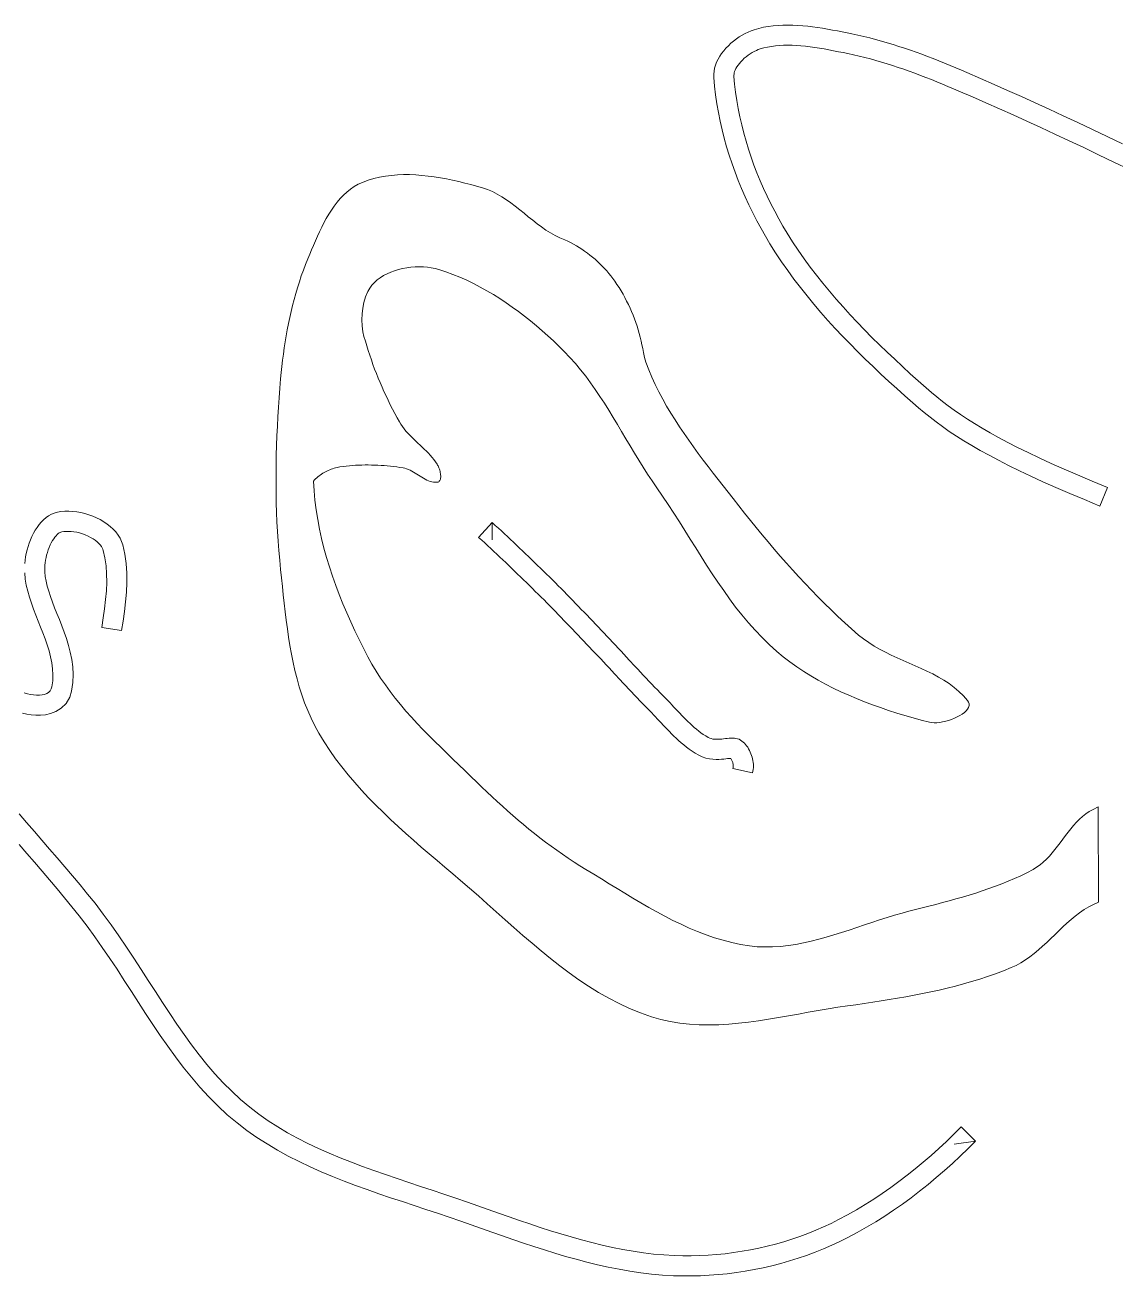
# Model space of a CAD drawing. Header units: inches. Extents: x -12 to 23, y -13.2 to 21.7.
# Drawn here: x 2.06 to 3.752, y 1.764 to 3.704 of the extents above; entities that cross this region are included whole.
import ezdxf

# ---------------------------------------------------------------- set-up
doc = ezdxf.new("R2010")
doc.units = ezdxf.units.IN
doc.header["$MEASUREMENT"] = 0
doc.layers.get('0').update_dxf_attribs({"lineweight": 0})

msp = doc.modelspace()

# ---------------------------------------------------------------- linework, layer by layer
at = {"color": 7, "linetype": 'Continuous', "lineweight": 0}
for p, q in [((2.6376, 3.4713), (2.6283, 3.4705)), ((2.647, 3.4717), (2.6376, 3.4713)), ((2.6565, 3.4716), (2.647, 3.4717)), ((2.666, 3.4712), (2.6565, 3.4716)), ((2.6755, 3.4705), (2.666, 3.4712)), ((2.5706, 3.4531), (2.5647, 3.4491)), ((2.5768, 3.4566), (2.5706, 3.4531)), ((2.5834, 3.4596), (2.5768, 3.4566)), ((2.5921, 3.4629), (2.5834, 3.4596)), ((2.6009, 3.4655), (2.5921, 3.4629)), ((2.6099, 3.4677), (2.6009, 3.4655)), ((2.6191, 3.4694), (2.6099, 3.4677)), ((2.6283, 3.4705), (2.6191, 3.4694)), ((2.6851, 3.4695), (2.6755, 3.4705)), ((2.6946, 3.4682), (2.6851, 3.4695)), ((2.7042, 3.4666), (2.6946, 3.4682)), ((2.7137, 3.4649), (2.7042, 3.4666)), ((2.7232, 3.4629), (2.7137, 3.4649)), ((2.7326, 3.4608), (2.7232, 3.4629)), ((2.7419, 3.4585), (2.7326, 3.4608)), ((2.7512, 3.4562), (2.7419, 3.4585)), ((2.7603, 3.4537), (2.7512, 3.4562)), ((2.7693, 3.4512), (2.7603, 3.4537)), ((2.5488, 3.4345), (2.5441, 3.4289)), ((2.5538, 3.4398), (2.5488, 3.4345)), ((2.5591, 3.4446), (2.5538, 3.4398)), ((2.5647, 3.4491), (2.5591, 3.4446)), ((2.7772, 3.4486), (2.7693, 3.4512)), ((2.7849, 3.4454), (2.7772, 3.4486)), ((2.7923, 3.4416), (2.7849, 3.4454)), ((2.7995, 3.4374), (2.7923, 3.4416)), ((2.8066, 3.4328), (2.7995, 3.4374)), ((2.8136, 3.4278), (2.8066, 3.4328)), ((2.5353, 3.4168), (2.5313, 3.4104)), ((2.5396, 3.423), (2.5353, 3.4168)), ((2.5441, 3.4289), (2.5396, 3.423)), ((2.8204, 3.4227), (2.8136, 3.4278)), ((2.8272, 3.4173), (2.8204, 3.4227)), ((2.8339, 3.4118), (2.8272, 3.4173)), ((2.5237, 3.397), (2.5202, 3.3901)), ((2.5274, 3.4038), (2.5237, 3.397)), ((2.5313, 3.4104), (2.5274, 3.4038)), ((2.8406, 3.4064), (2.8339, 3.4118)), ((2.8474, 3.4009), (2.8406, 3.4064)), ((2.8541, 3.3956), (2.8474, 3.4009)), ((2.8609, 3.3905), (2.8541, 3.3956)), ((2.5136, 3.3761), (2.5105, 3.369)), ((2.5168, 3.3832), (2.5136, 3.3761)), ((2.5202, 3.3901), (2.5168, 3.3832)), ((2.8679, 3.3857), (2.8609, 3.3905)), ((2.8749, 3.3812), (2.8679, 3.3857)), ((2.8821, 3.3772), (2.8749, 3.3812)), ((2.8895, 3.3736), (2.8821, 3.3772)), ((2.5045, 3.355), (2.5017, 3.3481)), ((2.5075, 3.362), (2.5045, 3.355)), ((2.5105, 3.369), (2.5075, 3.362)), ((2.8971, 3.3706), (2.8895, 3.3736)), ((2.8971, 3.3706), (2.9017, 3.3685)), ((2.9017, 3.3685), (2.9062, 3.3662)), ((2.9062, 3.3662), (2.9107, 3.3638)), ((2.9107, 3.3638), (2.9151, 3.3613)), ((2.9151, 3.3613), (2.9194, 3.3587)), ((2.9194, 3.3587), (2.9237, 3.3559)), ((2.9237, 3.3559), (2.9279, 3.353)), ((2.4988, 3.3413), (2.4953, 3.3325)), ((2.5017, 3.3481), (2.4988, 3.3413)), ((2.9279, 3.353), (2.9321, 3.35)), ((2.9321, 3.35), (2.9362, 3.3469)), ((2.9362, 3.3469), (2.9401, 3.3437)), ((2.9401, 3.3437), (2.944, 3.3404)), ((2.944, 3.3404), (2.9479, 3.3369)), ((2.9479, 3.3369), (2.9516, 3.3334)), ((2.4919, 3.3235), (2.4886, 3.3146)), ((2.4953, 3.3325), (2.4919, 3.3235)), ((2.6162, 3.3151), (2.6216, 3.318)), ((2.6216, 3.318), (2.6274, 3.3205)), ((2.6274, 3.3205), (2.6333, 3.3227)), ((2.6333, 3.3227), (2.6395, 3.3245)), ((2.6395, 3.3245), (2.6457, 3.326)), ((2.6457, 3.326), (2.6521, 3.3272)), ((2.6521, 3.3272), (2.6586, 3.328)), ((2.6586, 3.328), (2.6651, 3.3285)), ((2.6651, 3.3285), (2.6715, 3.3287)), ((2.6715, 3.3287), (2.6779, 3.3285)), ((2.6779, 3.3285), (2.6841, 3.328)), ((2.6841, 3.328), (2.6902, 3.3271)), ((2.6902, 3.3271), (2.6961, 3.3259)), ((2.6961, 3.3259), (2.7017, 3.3244)), ((2.7017, 3.3244), (2.7128, 3.3208)), ((2.7128, 3.3208), (2.7237, 3.3168)), ((2.7237, 3.3168), (2.7344, 3.3125)), ((2.9516, 3.3334), (2.9552, 3.3298)), ((2.9552, 3.3298), (2.9587, 3.3261)), ((2.9587, 3.3261), (2.9621, 3.3223)), ((2.9621, 3.3223), (2.9654, 3.3185)), ((2.9654, 3.3185), (2.9686, 3.3145)), ((2.4856, 3.3055), (2.4827, 3.2964)), ((2.4886, 3.3146), (2.4856, 3.3055)), ((2.5947, 3.2956), (2.5981, 3.3002)), ((2.5981, 3.3002), (2.602, 3.3044)), ((2.602, 3.3044), (2.6063, 3.3083)), ((2.6063, 3.3083), (2.6111, 3.3119)), ((2.6111, 3.3119), (2.6162, 3.3151)), ((2.7344, 3.3125), (2.7451, 3.3078)), ((2.7451, 3.3078), (2.7556, 3.3027)), ((2.7556, 3.3027), (2.766, 3.2974)), ((2.766, 3.2974), (2.7762, 3.2917)), ((2.9686, 3.3145), (2.9717, 3.3105)), ((2.9717, 3.3105), (2.9746, 3.3064)), ((2.9746, 3.3064), (2.978, 3.3015)), ((2.978, 3.3015), (2.9812, 3.2965)), ((2.9812, 3.2965), (2.9843, 3.2914)), ((2.4774, 3.278), (2.475, 3.2687)), ((2.48, 3.2872), (2.4774, 3.278)), ((2.4827, 3.2964), (2.48, 3.2872)), ((2.5856, 3.2735), (2.5882, 3.2822)), ((2.5882, 3.2822), (2.5918, 3.2906)), ((2.5918, 3.2906), (2.5947, 3.2956)), ((2.7762, 3.2917), (2.7864, 3.2858)), ((2.7864, 3.2858), (2.7963, 3.2795)), ((2.7963, 3.2795), (2.8062, 3.273)), ((2.9843, 3.2914), (2.9874, 3.2862)), ((2.9874, 3.2862), (2.9903, 3.281)), ((2.9903, 3.281), (2.993, 3.2757)), ((2.4727, 3.2594), (2.4706, 3.2501)), ((2.475, 3.2687), (2.4727, 3.2594)), ((2.5829, 3.2557), (2.5838, 3.2647)), ((2.5838, 3.2647), (2.5856, 3.2735)), ((2.8062, 3.273), (2.8158, 3.2663)), ((2.8158, 3.2663), (2.8254, 3.2594)), ((2.8254, 3.2594), (2.8348, 3.2522)), ((2.993, 3.2757), (2.9957, 3.2703)), ((2.9957, 3.2703), (2.9983, 3.2648)), ((2.9983, 3.2648), (3.0007, 3.2593)), ((3.0007, 3.2593), (3.003, 3.2537)), ((2.4686, 3.2407), (2.4668, 3.2313)), ((2.4706, 3.2501), (2.4686, 3.2407)), ((2.5827, 3.2465), (2.5829, 3.2557)), ((2.583, 3.2372), (2.5827, 3.2465)), ((2.8348, 3.2522), (2.844, 3.2448)), ((2.844, 3.2448), (2.8531, 3.2373)), ((3.003, 3.2537), (3.0052, 3.2481)), ((3.0052, 3.2481), (3.0072, 3.2425)), ((3.0072, 3.2425), (3.0092, 3.2368)), ((2.4651, 3.2218), (2.4635, 3.2123)), ((2.4668, 3.2313), (2.4651, 3.2218)), ((2.5838, 3.2278), (2.583, 3.2372)), ((2.5858, 3.2205), (2.5838, 3.2278)), ((2.5879, 3.2133), (2.5858, 3.2205)), ((2.8531, 3.2373), (2.862, 3.2296)), ((2.862, 3.2296), (2.8708, 3.2218)), ((2.8708, 3.2218), (2.8794, 3.2138)), ((3.0092, 3.2368), (3.011, 3.231)), ((3.011, 3.231), (3.0126, 3.2253)), ((3.0126, 3.2253), (3.0142, 3.2195)), ((3.0142, 3.2195), (3.0156, 3.2136)), ((2.4621, 3.2029), (2.4608, 3.1934)), ((2.4635, 3.2123), (2.4621, 3.2029)), ((2.5901, 3.206), (2.5879, 3.2133)), ((2.5924, 3.1988), (2.5901, 3.206)), ((2.8794, 3.2138), (2.8878, 3.2058)), ((2.8878, 3.2058), (2.8961, 3.1976)), ((3.0156, 3.2136), (3.0168, 3.2078)), ((3.0168, 3.2078), (3.018, 3.2019)), ((3.018, 3.2019), (3.019, 3.1961)), ((2.4595, 3.1839), (2.4584, 3.1743)), ((2.4608, 3.1934), (2.4595, 3.1839)), ((2.5947, 3.1917), (2.5924, 3.1988)), ((2.5972, 3.1845), (2.5947, 3.1917)), ((2.5997, 3.1774), (2.5972, 3.1845)), ((2.8961, 3.1976), (2.905, 3.1884)), ((2.905, 3.1884), (2.9135, 3.1789)), ((3.0206, 3.1883), (3.019, 3.1961)), ((3.0229, 3.1807), (3.0206, 3.1883)), ((3.0274, 3.169), (3.0229, 3.1807)), ((2.4575, 3.1648), (2.4566, 3.1553)), ((2.4584, 3.1743), (2.4575, 3.1648)), ((2.6023, 3.1703), (2.5997, 3.1774)), ((2.6051, 3.1633), (2.6023, 3.1703)), ((2.6079, 3.1563), (2.6051, 3.1633)), ((2.9135, 3.1789), (2.9216, 3.1692)), ((2.9216, 3.1692), (2.9295, 3.1592)), ((3.0323, 3.1575), (3.0274, 3.169)), ((2.4566, 3.1553), (2.4553, 3.1406)), ((2.6108, 3.1493), (2.6079, 3.1563)), ((2.6138, 3.1424), (2.6108, 3.1493)), ((2.6168, 3.1354), (2.6138, 3.1424)), ((2.9295, 3.1592), (2.9371, 3.1489)), ((2.9371, 3.1489), (2.9444, 3.1385)), ((3.0375, 3.1461), (3.0323, 3.1575)), ((3.043, 3.1349), (3.0375, 3.1461)), ((2.4542, 3.1258), (2.4532, 3.1111)), ((2.4553, 3.1406), (2.4542, 3.1258)), ((2.62, 3.1286), (2.6168, 3.1354)), ((2.6232, 3.1218), (2.62, 3.1286)), ((2.9444, 3.1385), (2.9516, 3.1279)), ((2.9516, 3.1279), (2.9585, 3.1172)), ((3.0489, 3.1238), (3.043, 3.1349)), ((3.055, 3.1129), (3.0489, 3.1238)), ((2.4532, 3.1111), (2.4523, 3.0963)), ((2.6266, 3.115), (2.6232, 3.1218)), ((2.63, 3.1083), (2.6266, 3.115)), ((2.6335, 3.1016), (2.63, 3.1083)), ((2.9585, 3.1172), (2.9654, 3.1064)), ((2.9654, 3.1064), (2.9721, 3.0954)), ((3.0614, 3.102), (3.055, 3.1129)), ((2.4523, 3.0963), (2.4515, 3.0815)), ((2.637, 3.0949), (2.6335, 3.1016)), ((2.6407, 3.0883), (2.637, 3.0949)), ((2.6429, 3.0846), (2.6407, 3.0883)), ((2.6454, 3.081), (2.6429, 3.0846)), ((2.9721, 3.0954), (2.9787, 3.0844)), ((2.9787, 3.0844), (2.9853, 3.0733)), ((3.0681, 3.0913), (3.0614, 3.102)), ((3.0749, 3.0808), (3.0681, 3.0913)), ((2.4508, 3.0666), (2.4502, 3.0518)), ((2.4515, 3.0815), (2.4508, 3.0666)), ((2.648, 3.0775), (2.6454, 3.081)), ((2.6508, 3.0741), (2.648, 3.0775)), ((2.6537, 3.0708), (2.6508, 3.0741)), ((2.6567, 3.0676), (2.6537, 3.0708)), ((2.6599, 3.0645), (2.6567, 3.0676)), ((2.663, 3.0614), (2.6599, 3.0645)), ((2.9853, 3.0733), (2.9919, 3.0623)), ((3.082, 3.0703), (3.0749, 3.0808)), ((3.0892, 3.0599), (3.082, 3.0703)), ((2.4502, 3.0518), (2.4498, 3.037)), ((2.6663, 3.0583), (2.663, 3.0614)), ((2.6695, 3.0553), (2.6663, 3.0583)), ((2.6728, 3.0522), (2.6695, 3.0553)), ((2.6761, 3.0492), (2.6728, 3.0522)), ((2.6793, 3.0461), (2.6761, 3.0492)), ((2.6825, 3.043), (2.6793, 3.0461)), ((2.9919, 3.0623), (2.9985, 3.0512)), ((2.9985, 3.0512), (3.0051, 3.0401)), ((3.0966, 3.0496), (3.0892, 3.0599)), ((3.1041, 3.0394), (3.0966, 3.0496)), ((2.4498, 3.037), (2.4495, 3.0222)), ((2.6856, 3.0399), (2.6825, 3.043)), ((2.6886, 3.0367), (2.6856, 3.0399)), ((2.6915, 3.0333), (2.6886, 3.0367)), ((2.6943, 3.0299), (2.6915, 3.0333)), ((2.6969, 3.0264), (2.6943, 3.0299)), ((2.6993, 3.0227), (2.6969, 3.0264)), ((3.0051, 3.0401), (3.0118, 3.0292)), ((3.0118, 3.0292), (3.0185, 3.0183)), ((3.1117, 3.0292), (3.1041, 3.0394)), ((3.1194, 3.0192), (3.1117, 3.0292)), ((2.4495, 3.0222), (2.4494, 3.0073)), ((2.4494, 3.0073), (2.4494, 2.9925)), ((2.5162, 3.0046), (2.5181, 3.006)), ((2.5181, 3.006), (2.5201, 3.0074)), ((2.5201, 3.0074), (2.5221, 3.0087)), ((2.5221, 3.0087), (2.5241, 3.0099)), ((2.5241, 3.0099), (2.5262, 3.0111)), ((2.5262, 3.0111), (2.5283, 3.0122)), ((2.5283, 3.0122), (2.5305, 3.0132)), ((2.5305, 3.0132), (2.5327, 3.0141)), ((2.5327, 3.0141), (2.5349, 3.015)), ((2.5349, 3.015), (2.5371, 3.0158)), ((2.5371, 3.0158), (2.5394, 3.0165)), ((2.5394, 3.0165), (2.5417, 3.0171)), ((2.5417, 3.0171), (2.544, 3.0177)), ((2.544, 3.0177), (2.5462, 3.0182)), ((2.5462, 3.0182), (2.5485, 3.0186)), ((2.5485, 3.0186), (2.5534, 3.0192)), ((2.5534, 3.0192), (2.5582, 3.0198)), ((2.5582, 3.0198), (2.5631, 3.0203)), ((2.5631, 3.0203), (2.568, 3.0207)), ((2.568, 3.0207), (2.5729, 3.0211)), ((2.5729, 3.0211), (2.5778, 3.0213)), ((2.5778, 3.0213), (2.5827, 3.0215)), ((2.5827, 3.0215), (2.5876, 3.0216)), ((2.5876, 3.0216), (2.5925, 3.0216)), ((2.5925, 3.0216), (2.5974, 3.0215)), ((2.5974, 3.0215), (2.6023, 3.0214)), ((2.6023, 3.0214), (2.6072, 3.0212)), ((2.6072, 3.0212), (2.6122, 3.0209)), ((2.6122, 3.0209), (2.6171, 3.0206)), ((2.6171, 3.0206), (2.6219, 3.0202)), ((2.6219, 3.0202), (2.6268, 3.0197)), ((2.6268, 3.0197), (2.6317, 3.0192)), ((2.6317, 3.0192), (2.6366, 3.0186)), ((2.6366, 3.0186), (2.6414, 3.0179)), ((2.6414, 3.0179), (2.6463, 3.0172)), ((2.6463, 3.0172), (2.6491, 3.0166)), ((2.6491, 3.0166), (2.6518, 3.0158)), ((2.6518, 3.0158), (2.6546, 3.0147)), ((2.6546, 3.0147), (2.6572, 3.0135)), ((2.6572, 3.0135), (2.6599, 3.0121)), ((2.6599, 3.0121), (2.6625, 3.0106)), ((2.6625, 3.0106), (2.6651, 3.0091)), ((2.6651, 3.0091), (2.6676, 3.0074)), ((2.6676, 3.0074), (2.6702, 3.0058)), ((2.6702, 3.0058), (2.6727, 3.0041)), ((2.7, 3.0215), (2.6993, 3.0227)), ((2.7008, 3.0201), (2.7, 3.0215)), ((2.7014, 3.0185), (2.7008, 3.0201)), ((2.7021, 3.0169), (2.7014, 3.0185)), ((2.7027, 3.0152), (2.7021, 3.0169)), ((2.7032, 3.0134), (2.7027, 3.0152)), ((2.7037, 3.0116), (2.7032, 3.0134)), ((2.7041, 3.0098), (2.7037, 3.0116)), ((2.7044, 3.008), (2.7041, 3.0098)), ((2.7046, 3.0062), (2.7044, 3.008)), ((2.7047, 3.0045), (2.7046, 3.0062)), ((3.0185, 3.0183), (3.0255, 3.0075)), ((3.0255, 3.0075), (3.0326, 2.9968)), ((3.1271, 3.0091), (3.1194, 3.0192)), ((3.1349, 2.9991), (3.1271, 3.0091)), ((2.4494, 2.9925), (2.4495, 2.9777)), ((2.5076, 2.9967), (2.5092, 2.9984)), ((2.5084, 2.9817), (2.5076, 2.9967)), ((2.5092, 2.9984), (2.5108, 3)), ((2.5108, 3), (2.5126, 3.0016)), ((2.5126, 3.0016), (2.5144, 3.0031)), ((2.5144, 3.0031), (2.5162, 3.0046)), ((2.6727, 3.0041), (2.6753, 3.0025)), ((2.6753, 3.0025), (2.6779, 3.001)), ((2.6779, 3.001), (2.6804, 2.9995)), ((2.6804, 2.9995), (2.683, 2.9982)), ((2.683, 2.9982), (2.6856, 2.997)), ((2.6856, 2.997), (2.6883, 2.9961)), ((2.6883, 2.9961), (2.691, 2.9954)), ((2.691, 2.9954), (2.6937, 2.9949)), ((2.6937, 2.9949), (2.6965, 2.9947)), ((2.6965, 2.9947), (2.6993, 2.9948)), ((2.6993, 2.9948), (2.7006, 2.9951)), ((2.7006, 2.9951), (2.7017, 2.9956)), ((2.7017, 2.9956), (2.7026, 2.9964)), ((2.7026, 2.9964), (2.7033, 2.9973)), ((2.7033, 2.9973), (2.7039, 2.9985)), ((2.7039, 2.9985), (2.7043, 2.9998)), ((2.7043, 2.9998), (2.7046, 3.0012)), ((2.7046, 3.0012), (2.7047, 3.0028)), ((2.7047, 3.0028), (2.7047, 3.0045)), ((3.0326, 2.9968), (3.0398, 2.9863)), ((3.0398, 2.9863), (3.0488, 2.9734)), ((3.1427, 2.9892), (3.1349, 2.9991)), ((3.1504, 2.9793), (3.1427, 2.9892)), ((2.4495, 2.9777), (2.4498, 2.9629)), ((2.5098, 2.9668), (2.5084, 2.9817)), ((3.0488, 2.9734), (3.0576, 2.9602)), ((3.1582, 2.9694), (3.1504, 2.9793)), ((3.167, 2.9581), (3.1582, 2.9694)), ((2.4498, 2.9629), (2.4503, 2.9481)), ((2.4503, 2.9481), (2.4509, 2.9333)), ((2.5116, 2.9519), (2.5098, 2.9668)), ((2.514, 2.937), (2.5116, 2.9519)), ((3.0576, 2.9602), (3.0663, 2.947)), ((3.176, 2.9468), (3.167, 2.9581)), ((2.4509, 2.9333), (2.4517, 2.9185)), ((2.5168, 2.9222), (2.514, 2.937)), ((3.0663, 2.947), (3.0748, 2.9336)), ((3.0748, 2.9336), (3.0833, 2.9202)), ((3.185, 2.9356), (3.176, 2.9468)), ((3.194, 2.9244), (3.185, 2.9356)), ((2.4517, 2.9185), (2.4526, 2.9037)), ((2.52, 2.9075), (2.5168, 2.9222)), ((3.0833, 2.9202), (3.0917, 2.9067)), ((3.2032, 2.9133), (3.194, 2.9244)), ((3.2124, 2.9022), (3.2032, 2.9133)), ((2.4526, 2.9037), (2.4538, 2.8889)), ((2.5237, 2.8928), (2.52, 2.9075)), ((2.5277, 2.8782), (2.5237, 2.8928)), ((3.0917, 2.9067), (3.1001, 2.8932)), ((3.1001, 2.8932), (3.1086, 2.8798)), ((3.2217, 2.8913), (3.2124, 2.9022)), ((3.2312, 2.8804), (3.2217, 2.8913)), ((2.4538, 2.8889), (2.4551, 2.8742)), ((2.4551, 2.8742), (2.4566, 2.8595)), ((2.5321, 2.8636), (2.5277, 2.8782)), ((3.1086, 2.8798), (3.1171, 2.8664)), ((3.2407, 2.8695), (3.2312, 2.8804)), ((2.4566, 2.8595), (2.458, 2.8465)), ((2.5369, 2.8492), (2.5321, 2.8636)), ((3.1171, 2.8664), (3.1258, 2.853)), ((3.1258, 2.853), (3.1345, 2.8399)), ((3.2503, 2.8588), (3.2407, 2.8695)), ((3.26, 2.8482), (3.2503, 2.8588)), ((2.458, 2.8465), (2.4593, 2.8334)), ((2.4593, 2.8334), (2.4607, 2.8203)), ((2.542, 2.8348), (2.5369, 2.8492)), ((2.5474, 2.8206), (2.542, 2.8348)), ((3.1345, 2.8399), (3.1435, 2.8269)), ((3.2698, 2.8377), (3.26, 2.8482)), ((3.2797, 2.8273), (3.2698, 2.8377)), ((2.4607, 2.8203), (2.4621, 2.8072)), ((2.5531, 2.8064), (2.5474, 2.8206)), ((3.1435, 2.8269), (3.1526, 2.814)), ((3.1526, 2.814), (3.162, 2.8014)), ((3.2897, 2.817), (3.2797, 2.8273)), ((3.2999, 2.8068), (3.2897, 2.817)), ((2.4621, 2.8072), (2.4636, 2.794)), ((2.4636, 2.794), (2.4652, 2.7808)), ((2.559, 2.7924), (2.5531, 2.8064)), ((2.5652, 2.7785), (2.559, 2.7924)), ((3.162, 2.8014), (3.1717, 2.7891)), ((3.3102, 2.7968), (3.2999, 2.8068)), ((3.3206, 2.7869), (3.3102, 2.7968)), ((2.4652, 2.7808), (2.467, 2.7677)), ((2.5716, 2.7647), (2.5652, 2.7785)), ((3.1717, 2.7891), (3.1818, 2.7771)), ((3.1818, 2.7771), (3.1921, 2.7654)), ((3.3311, 2.7771), (3.3206, 2.7869)), ((3.3418, 2.7675), (3.3311, 2.7771)), ((2.467, 2.7677), (2.4689, 2.7546)), ((2.4689, 2.7546), (2.471, 2.7415)), ((2.5782, 2.7511), (2.5716, 2.7647)), ((3.1921, 2.7654), (3.2029, 2.7541)), ((3.2029, 2.7541), (3.2141, 2.7432)), ((3.3526, 2.758), (3.3418, 2.7675)), ((3.3603, 2.7519), (3.3526, 2.758)), ((2.471, 2.7415), (2.4733, 2.7285)), ((2.5849, 2.7376), (2.5782, 2.7511)), ((2.5918, 2.7242), (2.5849, 2.7376)), ((3.2141, 2.7432), (3.2258, 2.7327)), ((3.3683, 2.7462), (3.3603, 2.7519)), ((3.3767, 2.7409), (3.3683, 2.7462)), ((3.3853, 2.7359), (3.3767, 2.7409)), ((3.3942, 2.7313), (3.3853, 2.7359)), ((2.4733, 2.7285), (2.4759, 2.7156)), ((2.4759, 2.7156), (2.4788, 2.7028)), ((2.598, 2.713), (2.5918, 2.7242)), ((3.2258, 2.7327), (3.2358, 2.7244)), ((3.2358, 2.7244), (3.2462, 2.7164)), ((3.2462, 2.7164), (3.2568, 2.7088)), ((3.4033, 2.7269), (3.3942, 2.7313)), ((3.4124, 2.7226), (3.4033, 2.7269)), ((3.4217, 2.7185), (3.4124, 2.7226)), ((3.431, 2.7144), (3.4217, 2.7185)), ((2.4788, 2.7028), (2.482, 2.6901)), ((2.6046, 2.7019), (2.598, 2.713)), ((2.6116, 2.6912), (2.6046, 2.7019)), ((3.2568, 2.7088), (3.2677, 2.7016)), ((3.2677, 2.7016), (3.2788, 2.6946)), ((3.4403, 2.7104), (3.431, 2.7144)), ((3.4495, 2.7063), (3.4403, 2.7104)), ((3.4586, 2.702), (3.4495, 2.7063)), ((3.4675, 2.6976), (3.4586, 2.702)), ((3.4763, 2.6929), (3.4675, 2.6976)), ((2.482, 2.6901), (2.4855, 2.6775)), ((2.4855, 2.6775), (2.4895, 2.6651)), ((2.6189, 2.6806), (2.6116, 2.6912)), ((2.6265, 2.6702), (2.6189, 2.6806)), ((3.2788, 2.6946), (3.2901, 2.688)), ((3.2901, 2.688), (3.3016, 2.6817)), ((3.3016, 2.6817), (3.3133, 2.6757)), ((3.4848, 2.6879), (3.4763, 2.6929)), ((3.4929, 2.6826), (3.4848, 2.6879)), ((3.5008, 2.6769), (3.4929, 2.6826)), ((3.5082, 2.6707), (3.5008, 2.6769)), ((2.4895, 2.6651), (2.4938, 2.6528)), ((2.6344, 2.6601), (2.6265, 2.6702)), ((2.6425, 2.6501), (2.6344, 2.6601)), ((3.3133, 2.6757), (3.3252, 2.67)), ((3.3252, 2.67), (3.3373, 2.6646)), ((3.3373, 2.6646), (3.3495, 2.6594)), ((3.3495, 2.6594), (3.3618, 2.6545)), ((3.5152, 2.6639), (3.5082, 2.6707)), ((3.5217, 2.6566), (3.5152, 2.6639)), ((3.5233, 2.6539), (3.5217, 2.6566)), ((2.4938, 2.6528), (2.4985, 2.6408)), ((2.4985, 2.6408), (2.5038, 2.6289)), ((2.6509, 2.6402), (2.6425, 2.6501)), ((2.6595, 2.6306), (2.6509, 2.6402)), ((3.3618, 2.6545), (3.3742, 2.6498)), ((3.3742, 2.6498), (3.3867, 2.6454)), ((3.3867, 2.6454), (3.3992, 2.6411)), ((3.3992, 2.6411), (3.4119, 2.6371)), ((3.5134, 2.6355), (3.5166, 2.6379)), ((3.5166, 2.6379), (3.5194, 2.6405)), ((3.5194, 2.6405), (3.5216, 2.6431)), ((3.5216, 2.6431), (3.5231, 2.6458)), ((3.5231, 2.6458), (3.524, 2.6485)), ((3.5241, 2.6512), (3.5233, 2.6539)), ((3.524, 2.6485), (3.5241, 2.6512)), ((2.5038, 2.6289), (2.5095, 2.6173)), ((2.6683, 2.621), (2.6595, 2.6306)), ((2.6772, 2.6116), (2.6683, 2.621)), ((3.4119, 2.6371), (3.4245, 2.6333)), ((3.4245, 2.6333), (3.4372, 2.6296)), ((3.4372, 2.6296), (3.4498, 2.6261)), ((3.4498, 2.6261), (3.4625, 2.6228)), ((3.4625, 2.6228), (3.466, 2.6222)), ((3.466, 2.6222), (3.4699, 2.6219)), ((3.4699, 2.6219), (3.4741, 2.622)), ((3.4741, 2.622), (3.4785, 2.6224)), ((3.4785, 2.6224), (3.483, 2.6232)), ((3.483, 2.6232), (3.4877, 2.6243)), ((3.4877, 2.6243), (3.4923, 2.6256)), ((3.4923, 2.6256), (3.4969, 2.6272)), ((3.4969, 2.6272), (3.5014, 2.629)), ((3.5014, 2.629), (3.5057, 2.631)), ((3.5057, 2.631), (3.5097, 2.6331)), ((3.5097, 2.6331), (3.5134, 2.6355)), ((2.5095, 2.6173), (2.5157, 2.6059)), ((2.5157, 2.6059), (2.5239, 2.5924)), ((2.6863, 2.6023), (2.6772, 2.6116)), ((2.6955, 2.593), (2.6863, 2.6023)), ((2.5239, 2.5924), (2.5326, 2.5791)), ((2.5326, 2.5791), (2.5417, 2.5662)), ((2.7048, 2.5839), (2.6955, 2.593)), ((2.7142, 2.5748), (2.7048, 2.5839)), ((2.5417, 2.5662), (2.5512, 2.5536)), ((2.7235, 2.5658), (2.7142, 2.5748)), ((2.7329, 2.5568), (2.7235, 2.5658)), ((2.5512, 2.5536), (2.5611, 2.5413)), ((2.5611, 2.5413), (2.5714, 2.5292)), ((2.7423, 2.5478), (2.7329, 2.5568)), ((2.7516, 2.5388), (2.7423, 2.5478)), ((2.5714, 2.5292), (2.5819, 2.5174)), ((2.7609, 2.5298), (2.7516, 2.5388)), ((2.7687, 2.5223), (2.7609, 2.5298)), ((2.7765, 2.5148), (2.7687, 2.5223)), ((2.5819, 2.5174), (2.5928, 2.5058)), ((2.5928, 2.5058), (2.604, 2.4944)), ((2.7844, 2.5073), (2.7765, 2.5148)), ((2.7924, 2.5), (2.7844, 2.5073)), ((2.604, 2.4944), (2.6153, 2.4832)), ((2.6153, 2.4832), (2.6269, 2.4722)), ((2.8004, 2.4926), (2.7924, 2.5)), ((2.8085, 2.4854), (2.8004, 2.4926)), ((2.8167, 2.4782), (2.8085, 2.4854)), ((3.7104, 2.4844), (3.705, 2.4807)), ((3.7161, 2.4875), (3.7104, 2.4844)), ((3.7243, 2.4915), (3.7161, 2.4875)), ((2.6269, 2.4722), (2.6387, 2.4613)), ((2.8249, 2.4711), (2.8167, 2.4782)), ((2.8332, 2.4641), (2.8249, 2.4711)), ((2.8416, 2.4572), (2.8332, 2.4641)), ((3.686, 2.4628), (3.6817, 2.4576)), ((3.6904, 2.4677), (3.686, 2.4628)), ((3.6951, 2.4724), (3.6904, 2.4677)), ((3.6999, 2.4767), (3.6951, 2.4724)), ((3.705, 2.4807), (3.6999, 2.4767)), ((2.6387, 2.4613), (2.6506, 2.4505)), ((2.6506, 2.4505), (2.6626, 2.4399)), ((2.85, 2.4504), (2.8416, 2.4572)), ((2.8586, 2.4437), (2.85, 2.4504)), ((2.8672, 2.4371), (2.8586, 2.4437)), ((3.6734, 2.447), (3.6693, 2.4415)), ((3.6775, 2.4524), (3.6734, 2.447)), ((3.6817, 2.4576), (3.6775, 2.4524)), ((2.6626, 2.4399), (2.6747, 2.4294)), ((2.6747, 2.4294), (2.6869, 2.4189)), ((2.8759, 2.4306), (2.8672, 2.4371)), ((2.8847, 2.4243), (2.8759, 2.4306)), ((2.8936, 2.4181), (2.8847, 2.4243)), ((3.657, 2.4254), (3.6528, 2.4202)), ((3.6612, 2.4307), (3.657, 2.4254)), ((3.6653, 2.4361), (3.6612, 2.4307)), ((3.6693, 2.4415), (3.6653, 2.4361)), ((2.6869, 2.4189), (2.6991, 2.4086)), ((2.6991, 2.4086), (2.7113, 2.3982)), ((2.9025, 2.412), (2.8936, 2.4181)), ((2.9116, 2.406), (2.9025, 2.412)), ((2.9207, 2.4002), (2.9116, 2.406)), ((3.639, 2.4059), (3.634, 2.4017)), ((3.6438, 2.4104), (3.639, 2.4059)), ((3.6484, 2.4152), (3.6438, 2.4104)), ((3.6528, 2.4202), (3.6484, 2.4152)), ((2.7113, 2.3982), (2.7234, 2.3879)), ((2.7234, 2.3879), (2.7355, 2.3777)), ((2.9299, 2.3946), (2.9207, 2.4002)), ((2.942, 2.3873), (2.9299, 2.3946)), ((2.954, 2.3799), (2.942, 2.3873)), ((3.6136, 2.3896), (3.6041, 2.3849)), ((3.6231, 2.3946), (3.6136, 2.3896)), ((3.6287, 2.3979), (3.6231, 2.3946)), ((3.634, 2.4017), (3.6287, 2.3979)), ((2.7355, 2.3777), (2.7493, 2.3657)), ((2.7493, 2.3657), (2.7631, 2.3536)), ((2.9661, 2.3725), (2.954, 2.3799)), ((2.9782, 2.3651), (2.9661, 2.3725)), ((3.5647, 2.3685), (3.5546, 2.3649)), ((3.5746, 2.3723), (3.5647, 2.3685)), ((3.5845, 2.3763), (3.5746, 2.3723)), ((3.5944, 2.3805), (3.5845, 2.3763)), ((3.6041, 2.3849), (3.5944, 2.3805)), ((2.7631, 2.3536), (2.7769, 2.3414)), ((2.9903, 2.3576), (2.9782, 2.3651)), ((3.0025, 2.3502), (2.9903, 2.3576)), ((3.0148, 2.343), (3.0025, 2.3502)), ((3.5033, 2.349), (3.493, 2.3461)), ((3.5137, 2.3519), (3.5033, 2.349)), ((3.524, 2.3549), (3.5137, 2.3519)), ((3.5342, 2.3581), (3.524, 2.3549)), ((3.5444, 2.3614), (3.5342, 2.3581)), ((3.5546, 2.3649), (3.5444, 2.3614)), ((2.7769, 2.3414), (2.7906, 2.3291)), ((2.7906, 2.3291), (2.8045, 2.3167)), ((3.0272, 2.3358), (3.0148, 2.343)), ((3.0396, 2.3289), (3.0272, 2.3358)), ((3.0521, 2.3222), (3.0396, 2.3289)), ((3.4202, 2.3269), (3.4085, 2.3237)), ((3.4306, 2.3297), (3.4202, 2.3269)), ((3.4409, 2.3324), (3.4306, 2.3297)), ((3.4513, 2.3351), (3.4409, 2.3324)), ((3.4617, 2.3378), (3.4513, 2.3351)), ((3.4722, 2.3405), (3.4617, 2.3378)), ((3.4826, 2.3433), (3.4722, 2.3405)), ((3.493, 2.3461), (3.4826, 2.3433)), ((3.6886, 2.3224), (3.6953, 2.3275)), ((3.6953, 2.3275), (3.7022, 2.3323)), ((3.7022, 2.3323), (3.7094, 2.3366)), ((3.7094, 2.3366), (3.7168, 2.3405)), ((3.7168, 2.3405), (3.7245, 2.3438)), ((2.8045, 2.3167), (2.8183, 2.3044)), ((3.0647, 2.3157), (3.0521, 2.3222)), ((3.0774, 2.3096), (3.0647, 2.3157)), ((3.0902, 2.3038), (3.0774, 2.3096)), ((3.3616, 2.3086), (3.3498, 2.3047)), ((3.3734, 2.3126), (3.3616, 2.3086)), ((3.3851, 2.3164), (3.3734, 2.3126)), ((3.3968, 2.3201), (3.3851, 2.3164)), ((3.4085, 2.3237), (3.3968, 2.3201)), ((3.6692, 2.3055), (3.6756, 2.3113)), ((3.6756, 2.3113), (3.682, 2.317)), ((3.682, 2.317), (3.6886, 2.3224)), ((2.8183, 2.3044), (2.8323, 2.2922)), ((2.8323, 2.2922), (2.8463, 2.2801)), ((3.1031, 2.2983), (3.0902, 2.3038)), ((3.1162, 2.2933), (3.1031, 2.2983)), ((3.1294, 2.2888), (3.1162, 2.2933)), ((3.1427, 2.2848), (3.1294, 2.2888)), ((3.3026, 2.2896), (3.2908, 2.2863)), ((3.3145, 2.2931), (3.3026, 2.2896)), ((3.3263, 2.2969), (3.3145, 2.2931)), ((3.3381, 2.3007), (3.3263, 2.2969)), ((3.3498, 2.3047), (3.3381, 2.3007)), ((3.6505, 2.2875), (3.6568, 2.2935)), ((3.6568, 2.2935), (3.663, 2.2995)), ((3.663, 2.2995), (3.6692, 2.3055)), ((2.8463, 2.2801), (2.8605, 2.2682)), ((3.1561, 2.2813), (3.1427, 2.2848)), ((3.1698, 2.2785), (3.1561, 2.2813)), ((3.1835, 2.2762), (3.1698, 2.2785)), ((3.1955, 2.2749), (3.1835, 2.2762)), ((3.2075, 2.2744), (3.1955, 2.2749)), ((3.2194, 2.2745), (3.2075, 2.2744)), ((3.2314, 2.2753), (3.2194, 2.2745)), ((3.2433, 2.2765), (3.2314, 2.2753)), ((3.2552, 2.2784), (3.2433, 2.2765)), ((3.2671, 2.2806), (3.2552, 2.2784)), ((3.2789, 2.2833), (3.2671, 2.2806)), ((3.2908, 2.2863), (3.2789, 2.2833)), ((3.625, 2.2645), (3.6315, 2.2699)), ((3.6315, 2.2699), (3.638, 2.2756)), ((3.638, 2.2756), (3.6443, 2.2815)), ((3.6443, 2.2815), (3.6505, 2.2875)), ((2.8605, 2.2682), (2.8748, 2.2565)), ((2.8748, 2.2565), (2.8893, 2.2452)), ((3.5969, 2.2459), (3.6043, 2.2499)), ((3.6043, 2.2499), (3.6114, 2.2544)), ((3.6114, 2.2544), (3.6183, 2.2593)), ((3.6183, 2.2593), (3.625, 2.2645)), ((2.8893, 2.2452), (2.904, 2.2342)), ((2.904, 2.2342), (2.9189, 2.2237)), ((3.5527, 2.2287), (3.565, 2.233)), ((3.565, 2.233), (3.5772, 2.2376)), ((3.5772, 2.2376), (3.5893, 2.2424)), ((3.5893, 2.2424), (3.5969, 2.2459)), ((2.9189, 2.2237), (2.9341, 2.2136)), ((2.9341, 2.2136), (2.9495, 2.2041)), ((3.4774, 2.2076), (3.4901, 2.2106)), ((3.4901, 2.2106), (3.5028, 2.2138)), ((3.5028, 2.2138), (3.5154, 2.2172)), ((3.5154, 2.2172), (3.5279, 2.2208)), ((3.5279, 2.2208), (3.5404, 2.2247)), ((3.5404, 2.2247), (3.5527, 2.2287)), ((2.9495, 2.2041), (2.9652, 2.1951)), ((2.9652, 2.1951), (2.9812, 2.1868)), ((3.3874, 2.1907), (3.4003, 2.1928)), ((3.4003, 2.1928), (3.4132, 2.1949)), ((3.4132, 2.1949), (3.4261, 2.1972)), ((3.4261, 2.1972), (3.439, 2.1996)), ((3.439, 2.1996), (3.4518, 2.2021)), ((3.4518, 2.2021), (3.4647, 2.2048)), ((3.4647, 2.2048), (3.4774, 2.2076)), ((2.9812, 2.1868), (2.9976, 2.1792)), ((2.9976, 2.1792), (3.0143, 2.1724)), ((3.0143, 2.1724), (3.0314, 2.1663)), ((3.2593, 2.1704), (3.2747, 2.1732)), ((3.2747, 2.1732), (3.29, 2.176)), ((3.29, 2.176), (3.3053, 2.1786)), ((3.3053, 2.1786), (3.3205, 2.181)), ((3.3205, 2.181), (3.3357, 2.1832)), ((3.3357, 2.1832), (3.3486, 2.185)), ((3.3486, 2.185), (3.3615, 2.1869)), ((3.3615, 2.1869), (3.3745, 2.1887)), ((3.3745, 2.1887), (3.3874, 2.1907)), ((3.0314, 2.1663), (3.046, 2.1621)), ((3.046, 2.1621), (3.0607, 2.1588)), ((3.0607, 2.1588), (3.0755, 2.1564)), ((3.0755, 2.1564), (3.0905, 2.1548)), ((3.0905, 2.1548), (3.1055, 2.1538)), ((3.1055, 2.1538), (3.1207, 2.1536)), ((3.1207, 2.1536), (3.136, 2.1539)), ((3.136, 2.1539), (3.1513, 2.1548)), ((3.1513, 2.1548), (3.1666, 2.1562)), ((3.1666, 2.1562), (3.182, 2.1579)), ((3.182, 2.1579), (3.1975, 2.16)), ((3.1975, 2.16), (3.2129, 2.1623)), ((3.2129, 2.1623), (3.2284, 2.1649)), ((3.2284, 2.1649), (3.2438, 2.1676)), ((3.2438, 2.1676), (3.2593, 2.1704))]:
    msp.add_line(p, q, dxfattribs=at)
at = {"color": 1, "linetype": 'Continuous', "lineweight": 0, "true_color": 0xff0000}
msp.add_line((3.7245, 2.3438), (3.7243, 2.4915), dxfattribs=at)
at = {"color": 7, "linetype": 'Continuous', "lineweight": 0}
for points in [[(3.7726, 3.4795), (3.7484, 3.4912), (3.7248, 3.5025), (3.7017, 3.5135), (3.6791, 3.5242), (3.6569, 3.5345), (3.635, 3.5446), (3.6135, 3.5544), (3.5922, 3.5641), (3.571, 3.5735), (3.55, 3.5828), (3.5291, 3.592), (3.5082, 3.6011), (3.4997, 3.6047), (3.4912, 3.6083), (3.4826, 3.6119), (3.4741, 3.6154), (3.4655, 3.6189), (3.457, 3.6222), (3.4484, 3.6255), (3.4398, 3.6288), (3.4312, 3.6319), (3.4227, 3.635), (3.414, 3.6379), (3.4054, 3.6408), (3.3968, 3.6435), (3.3882, 3.6461), (3.3796, 3.6486), (3.3709, 3.651), (3.3622, 3.6533), (3.3536, 3.6554), (3.3449, 3.6574), (3.3361, 3.6592), (3.3287, 3.6607), (3.3213, 3.6622), (3.3138, 3.6636), (3.3065, 3.6651), (3.2991, 3.6664), (3.2918, 3.6676), (3.2846, 3.6688), (3.2774, 3.6698), (3.2703, 3.6706), (3.2633, 3.6713), (3.2564, 3.6718), (3.2496, 3.6722), (3.2429, 3.6723), (3.2364, 3.6722), (3.23, 3.6718), (3.2237, 3.6713), (3.2176, 3.6705), (3.2116, 3.6694), (3.2058, 3.668), (3.2001, 3.6664), (3.1972, 3.6654), (3.1942, 3.6641), (3.191, 3.6626), (3.1878, 3.6608), (3.1846, 3.6589), (3.1815, 3.6567), (3.1784, 3.6544), (3.1755, 3.6519), (3.1727, 3.6493), (3.1701, 3.6466), (3.1678, 3.6439), (3.1657, 3.6412), (3.1639, 3.6385), (3.1625, 3.636), (3.1613, 3.6336), (3.1604, 3.6313), (3.1599, 3.6293), (3.1595, 3.6275), (3.1594, 3.626), (3.1594, 3.6239), (3.1605, 3.6119), (3.162, 3.5992), (3.1638, 3.5865), (3.166, 3.5739), (3.1685, 3.5612), (3.1714, 3.5486), (3.1746, 3.5361), (3.1781, 3.5235), (3.1819, 3.5111), (3.186, 3.4987), (3.1904, 3.4864), (3.1951, 3.4742), (3.2001, 3.4621), (3.2053, 3.4501), (3.2108, 3.4382), (3.2166, 3.4264), (3.2226, 3.4148), (3.2288, 3.4033), (3.2352, 3.392), (3.2419, 3.3809), (3.2503, 3.3675), (3.259, 3.3543), (3.2681, 3.3413), (3.2775, 3.3284), (3.2872, 3.3157), (3.2971, 3.3032), (3.3073, 3.2908), (3.3178, 3.2786), (3.3285, 3.2665), (3.3394, 3.2545), (3.3505, 3.2427), (3.3618, 3.231), (3.3733, 3.2194), (3.3849, 3.208), (3.3967, 3.1966), (3.4086, 3.1854), (3.4207, 3.1742), (3.4328, 3.1631), (3.445, 3.1522), (3.4572, 3.1413), (3.4655, 3.1341), (3.474, 3.1271), (3.4827, 3.1201), (3.4916, 3.1133), (3.501, 3.1064), (3.5109, 3.0996), (3.5213, 3.0927), (3.5323, 3.0857), (3.544, 3.0786), (3.5565, 3.0714), (3.5698, 3.0641), (3.584, 3.0566), (3.5992, 3.0488), (3.6155, 3.0409), (3.6328, 3.0326), (3.6514, 3.0241), (3.6712, 3.0153), (3.6923, 3.0062), (3.7148, 2.9967), (3.7388, 2.9868), (3.7269, 2.9579), (3.7027, 2.9679), (3.68, 2.9775), (3.6586, 2.9867), (3.6385, 2.9957), (3.6196, 3.0043), (3.6019, 3.0127), (3.5853, 3.0209), (3.5696, 3.0288), (3.5549, 3.0366), (3.5411, 3.0442), (3.5281, 3.0517), (3.5158, 3.0591), (3.5043, 3.0664), (3.4933, 3.0737), (3.4829, 3.081), (3.4729, 3.0882), (3.4634, 3.0955), (3.4542, 3.1029), (3.4453, 3.1103), (3.4366, 3.1178), (3.4242, 3.1289), (3.4118, 3.14), (3.3995, 3.1512), (3.3873, 3.1625), (3.3752, 3.174), (3.3631, 3.1856), (3.3512, 3.1973), (3.3395, 3.2091), (3.3279, 3.2211), (3.3165, 3.2333), (3.3052, 3.2456), (3.2942, 3.2581), (3.2834, 3.2707), (3.2728, 3.2835), (3.2625, 3.2965), (3.2524, 3.3097), (3.2427, 3.3231), (3.2332, 3.3367), (3.224, 3.3505), (3.2152, 3.3646), (3.2082, 3.3763), (3.2015, 3.3881), (3.1949, 3.4002), (3.1887, 3.4124), (3.1826, 3.4247), (3.1768, 3.4372), (3.1713, 3.4499), (3.1661, 3.4626), (3.1611, 3.4755), (3.1565, 3.4885), (3.1521, 3.5016), (3.1481, 3.5148), (3.1444, 3.528), (3.141, 3.5413), (3.138, 3.5547), (3.1353, 3.5681), (3.1329, 3.5816), (3.131, 3.5951), (3.1294, 3.6087), (3.1282, 3.6222), (3.1281, 3.6271), (3.1285, 3.6319), (3.1294, 3.6366), (3.1308, 3.6413), (3.1326, 3.646), (3.1348, 3.6506), (3.1374, 3.655), (3.1403, 3.6594), (3.1435, 3.6636), (3.147, 3.6676), (3.1507, 3.6715), (3.1547, 3.6752), (3.1588, 3.6787), (3.1631, 3.682), (3.1676, 3.6851), (3.1721, 3.6879), (3.1767, 3.6904), (3.1814, 3.6926), (3.186, 3.6946), (3.1907, 3.6962), (3.1979, 3.6983), (3.2053, 3.7), (3.2127, 3.7013), (3.2202, 3.7023), (3.2277, 3.703), (3.2353, 3.7034), (3.243, 3.7035), (3.2506, 3.7034), (3.2583, 3.703), (3.266, 3.7025), (3.2737, 3.7017), (3.2814, 3.7008), (3.2891, 3.6997), (3.2968, 3.6985), (3.3045, 3.6972), (3.3122, 3.6958), (3.3198, 3.6943), (3.3274, 3.6928), (3.3349, 3.6913), (3.3424, 3.6898), (3.3516, 3.6879), (3.3607, 3.6858), (3.3699, 3.6836), (3.379, 3.6812), (3.3881, 3.6787), (3.3971, 3.6761), (3.4061, 3.6733), (3.4151, 3.6705), (3.424, 3.6675), (3.4329, 3.6645), (3.4418, 3.6613), (3.4507, 3.6581), (3.4595, 3.6547), (3.4683, 3.6514), (3.4771, 3.6479), (3.4859, 3.6444), (3.4946, 3.6408), (3.5033, 3.6371), (3.512, 3.6335), (3.5206, 3.6298), (3.5416, 3.6206), (3.5626, 3.6114), (3.5837, 3.6021), (3.605, 3.5926), (3.6264, 3.5829), (3.6481, 3.573), (3.67, 3.5629), (3.6924, 3.5525), (3.7151, 3.5418), (3.7383, 3.5307), (3.762, 3.5193)], [(2.0565, 2.6366), (2.0632, 2.6351), (2.07, 2.6341), (2.077, 2.6335), (2.0842, 2.6335), (2.0918, 2.6343), (2.0997, 2.6361), (2.108, 2.6393), (2.1164, 2.6445), (2.1239, 2.6521), (2.1296, 2.6615), (2.1325, 2.671), (2.1344, 2.6844), (2.1348, 2.6967), (2.1342, 2.7086), (2.1327, 2.7201), (2.1305, 2.7313), (2.1277, 2.742), (2.1245, 2.7525), (2.121, 2.7626), (2.1173, 2.7724), (2.1135, 2.782), (2.1098, 2.7912), (2.1062, 2.8003), (2.1028, 2.8091), (2.0997, 2.8176), (2.097, 2.8259), (2.0947, 2.8339), (2.0929, 2.8415), (2.0917, 2.8489), (2.091, 2.856), (2.0909, 2.8631), (2.0911, 2.8663), (2.0915, 2.8701), (2.092, 2.874), (2.0928, 2.878), (2.0937, 2.882), (2.0949, 2.8861), (2.0962, 2.89), (2.0976, 2.8939), (2.0993, 2.8976), (2.101, 2.901), (2.1028, 2.9043), (2.1047, 2.9071), (2.1065, 2.9097), (2.1084, 2.9119), (2.1102, 2.9137), (2.1119, 2.9151), (2.1134, 2.9162), (2.1148, 2.9169), (2.116, 2.9174), (2.1174, 2.9178), (2.1202, 2.9183), (2.1237, 2.9187), (2.1275, 2.9187), (2.1316, 2.9185), (2.1359, 2.918), (2.1404, 2.9173), (2.1449, 2.9162), (2.1493, 2.9148), (2.1537, 2.9132), (2.158, 2.9114), (2.162, 2.9094), (2.1657, 2.9072), (2.1692, 2.9048), (2.1722, 2.9024), (2.1748, 2.9), (2.177, 2.8976), (2.1787, 2.8954), (2.18, 2.8932), (2.1809, 2.8913), (2.1816, 2.8892), (2.1842, 2.8776), (2.186, 2.8654), (2.1868, 2.8529), (2.187, 2.8399), (2.1864, 2.8266), (2.1852, 2.8128), (2.1835, 2.7988), (2.1814, 2.7844), (2.1791, 2.7698), (2.2099, 2.7648), (2.2123, 2.7797), (2.2145, 2.7947), (2.2163, 2.8096), (2.2176, 2.8245), (2.2182, 2.8394), (2.2181, 2.8541), (2.2171, 2.8687), (2.215, 2.8832), (2.2118, 2.8976), (2.21, 2.903), (2.2076, 2.9081), (2.2046, 2.913), (2.201, 2.9177), (2.197, 2.9221), (2.1925, 2.9262), (2.1877, 2.93), (2.1825, 2.9336), (2.177, 2.9368), (2.1712, 2.9397), (2.1653, 2.9423), (2.1592, 2.9445), (2.153, 2.9464), (2.1467, 2.9479), (2.1404, 2.949), (2.1341, 2.9497), (2.128, 2.95), (2.1219, 2.9499), (2.116, 2.9493), (2.1104, 2.9483), (2.1057, 2.947), (2.1012, 2.9451), (2.0969, 2.9427), (2.0929, 2.9399), (2.089, 2.9367), (2.0854, 2.9331), (2.0821, 2.9292), (2.0789, 2.9249), (2.076, 2.9204), (2.0734, 2.9157), (2.0709, 2.9108), (2.0687, 2.9057), (2.0667, 2.9005), (2.065, 2.8952), (2.0635, 2.8898), (2.0622, 2.8845), (2.0612, 2.8792), (2.0604, 2.8739), (2.0599, 2.8688)], [(2.7844, 2.9054), (2.7847, 2.9324), (2.7636, 2.9094), (2.7683, 2.905), (2.773, 2.9007), (2.7777, 2.8964), (2.7823, 2.892), (2.787, 2.8877), (2.7917, 2.8833), (2.7963, 2.8789), (2.8009, 2.8745), (2.8056, 2.8702), (2.8102, 2.8658), (2.8148, 2.8613), (2.8194, 2.8569), (2.824, 2.8525), (2.8286, 2.8481), (2.8332, 2.8436), (2.8378, 2.8392), (2.8423, 2.8347), (2.8469, 2.8302), (2.8514, 2.8257), (2.856, 2.8213), (2.8604, 2.8168), (2.8649, 2.8124), (2.8693, 2.8079), (2.8737, 2.8034), (2.8781, 2.7989), (2.8826, 2.7944), (2.887, 2.7898), (2.8914, 2.7853), (2.8958, 2.7807), (2.9002, 2.7761), (2.9046, 2.7716), (2.909, 2.767), (2.9134, 2.7624), (2.9178, 2.7578), (2.9222, 2.7532), (2.9354, 2.7393), (2.9398, 2.7347), (2.9442, 2.7301), (2.9486, 2.7255), (2.9529, 2.721), (2.9571, 2.7164), (2.9614, 2.7118), (2.9657, 2.7072), (2.97, 2.7026), (2.9743, 2.6979), (2.9829, 2.6886), (2.9873, 2.684), (2.9916, 2.6793), (2.996, 2.6746), (3.0004, 2.6699), (3.0048, 2.6652), (3.0093, 2.6605), (3.0137, 2.6558), (3.0182, 2.6511), (3.0228, 2.6465), (3.0274, 2.6418), (3.0319, 2.6373), (3.0348, 2.6343), (3.0377, 2.6313), (3.0406, 2.6283), (3.0436, 2.6251), (3.0466, 2.6218), (3.0497, 2.6185), (3.0528, 2.6152), (3.056, 2.6118), (3.0593, 2.6083), (3.0627, 2.6049), (3.0662, 2.6014), (3.0698, 2.5979), (3.0736, 2.5944), (3.0775, 2.591), (3.0815, 2.5876), (3.0857, 2.5843), (3.09, 2.5811), (3.0946, 2.5779), (3.0993, 2.5749), (3.1048, 2.5717), (3.1101, 2.5692), (3.116, 2.5672), (3.1216, 2.566), (3.1268, 2.5654), (3.1316, 2.5651), (3.1359, 2.5652), (3.1399, 2.5654), (3.1435, 2.5657), (3.1467, 2.566), (3.1495, 2.5664), (3.152, 2.5666), (3.154, 2.5668), (3.1545, 2.5668), (3.1546, 2.5666), (3.1552, 2.5657), (3.1557, 2.5647), (3.1562, 2.5637), (3.1567, 2.5626), (3.1571, 2.5614), (3.1575, 2.5602), (3.1578, 2.5591), (3.158, 2.5579), (3.1582, 2.5568), (3.1583, 2.5558), (3.1583, 2.5548), (3.1583, 2.554), (3.1582, 2.5533), (3.1582, 2.5527), (3.1578, 2.5512), (3.1884, 2.5446), (3.1889, 2.5471), (3.1893, 2.5497), (3.1895, 2.5524), (3.1896, 2.5551), (3.1895, 2.5578), (3.1892, 2.5605), (3.1888, 2.5633), (3.1883, 2.566), (3.1876, 2.5687), (3.1868, 2.5714), (3.1858, 2.574), (3.1847, 2.5766), (3.1835, 2.5791), (3.1821, 2.5815), (3.1807, 2.5839), (3.1791, 2.5861), (3.1774, 2.5882), (3.1756, 2.5902), (3.1738, 2.592), (3.1718, 2.5937), (3.1696, 2.5952), (3.1674, 2.5963), (3.165, 2.5971), (3.1625, 2.5977), (3.16, 2.598), (3.1573, 2.5981), (3.1546, 2.5981), (3.1518, 2.598), (3.149, 2.5977), (3.1462, 2.5974), (3.1434, 2.5971), (3.1405, 2.5968), (3.1377, 2.5966), (3.1349, 2.5964), (3.1321, 2.5964), (3.1294, 2.5965), (3.1268, 2.5968), (3.1242, 2.5974), (3.1218, 2.5982), (3.1194, 2.5993), (3.1156, 2.6016), (3.1119, 2.6039), (3.1082, 2.6065), (3.1047, 2.6091), (3.1012, 2.6118), (3.0979, 2.6147), (3.0945, 2.6176), (3.0913, 2.6206), (3.0881, 2.6237), (3.0849, 2.6269), (3.0818, 2.6301), (3.0787, 2.6333), (3.0756, 2.6366), (3.0725, 2.6399), (3.0695, 2.6431), (3.0664, 2.6464), (3.0633, 2.6497), (3.0603, 2.6529), (3.0572, 2.6561), (3.0541, 2.6593), (3.0496, 2.6638), (3.0451, 2.6683), (3.0407, 2.6729), (3.0363, 2.6774), (3.0319, 2.682), (3.0275, 2.6866), (3.0232, 2.6913), (3.0188, 2.6959), (3.0145, 2.7006), (3.0102, 2.7052), (3.0059, 2.7099), (2.9972, 2.7192), (2.9929, 2.7238), (2.9886, 2.7285), (2.9843, 2.7332), (2.9799, 2.7378), (2.9756, 2.7424), (2.9712, 2.747), (2.9669, 2.7516), (2.9624, 2.7563), (2.958, 2.7609), (2.9448, 2.7747), (2.9404, 2.7794), (2.936, 2.784), (2.9316, 2.7886), (2.9271, 2.7932), (2.9227, 2.7978), (2.9183, 2.8024), (2.9138, 2.807), (2.9094, 2.8116), (2.9049, 2.8162), (2.9005, 2.8208), (2.896, 2.8253), (2.8915, 2.8299), (2.887, 2.8344), (2.8825, 2.8389), (2.878, 2.8434), (2.8734, 2.848), (2.8688, 2.8525), (2.8642, 2.857), (2.8596, 2.8615), (2.855, 2.866), (2.8504, 2.8705), (2.8457, 2.875), (2.8411, 2.8795), (2.8364, 2.8839), (2.8318, 2.8884), (2.8271, 2.8928), (2.8224, 2.8972), (2.8177, 2.9017), (2.813, 2.9061), (2.8083, 2.9105), (2.8036, 2.9149), (2.7989, 2.9193), (2.7942, 2.9237), (2.7894, 2.928), (2.7847, 2.9324)], [(2.0598, 2.8543), (2.0607, 2.8448), (2.0622, 2.8354), (2.0644, 2.826), (2.0671, 2.8167), (2.0701, 2.8074), (2.0735, 2.7981), (2.0771, 2.7889), (2.0808, 2.7796), (2.0845, 2.7704), (2.0881, 2.7612), (2.0916, 2.752), (2.0948, 2.7427), (2.0976, 2.7335), (2.1, 2.7243), (2.1019, 2.715), (2.1031, 2.7058), (2.1036, 2.6965), (2.1032, 2.6872), (2.1019, 2.6778), (2.1008, 2.6744), (2.0991, 2.6715), (2.0968, 2.6691), (2.0939, 2.6673), (2.0905, 2.666), (2.0868, 2.6652), (2.0827, 2.6648), (2.0783, 2.6648), (2.0736, 2.6651), (2.0688, 2.6659), (2.0639, 2.6669), (2.059, 2.6683)], [(3.501, 1.9687), (3.5339, 1.9736), (3.5117, 1.9957), (3.5003, 1.9843), (3.4888, 1.973), (3.477, 1.9621), (3.465, 1.9513), (3.4529, 1.9408), (3.4405, 1.9305), (3.428, 1.9205), (3.4153, 1.9108), (3.4025, 1.9014), (3.3894, 1.8923), (3.3762, 1.8835), (3.3628, 1.8751), (3.3493, 1.867), (3.3356, 1.8592), (3.3217, 1.8518), (3.3101, 1.846), (3.2982, 1.8405), (3.2862, 1.8353), (3.274, 1.8304), (3.2617, 1.8258), (3.2492, 1.8216), (3.2365, 1.8176), (3.2238, 1.814), (3.2109, 1.8107), (3.198, 1.8077), (3.1849, 1.805), (3.1719, 1.8027), (3.1588, 1.8007), (3.1456, 1.799), (3.1324, 1.7977), (3.1193, 1.7967), (3.1061, 1.796), (3.093, 1.7957), (3.0799, 1.7957), (3.0669, 1.7961), (3.0509, 1.797), (3.0349, 1.7985), (3.019, 1.8004), (3.003, 1.8028), (2.987, 1.8056), (2.971, 1.8088), (2.9551, 1.8123), (2.9391, 1.8162), (2.923, 1.8204), (2.907, 1.8249), (2.891, 1.8297), (2.875, 1.8346), (2.8589, 1.8398), (2.8428, 1.8452), (2.8268, 1.8506), (2.8107, 1.8562), (2.7946, 1.8618), (2.7785, 1.8675), (2.7623, 1.8732), (2.7462, 1.8789), (2.728, 1.8852), (2.7098, 1.8913), (2.6916, 1.8974), (2.6734, 1.9034), (2.6552, 1.9094), (2.6371, 1.9154), (2.6191, 1.9215), (2.6013, 1.9277), (2.5836, 1.9341), (2.5662, 1.9407), (2.5489, 1.9475), (2.532, 1.9547), (2.5153, 1.9621), (2.4989, 1.9699), (2.4829, 1.978), (2.4672, 1.9866), (2.452, 1.9957), (2.4372, 2.0052), (2.4228, 2.0153), (2.4089, 2.026), (2.3945, 2.038), (2.3808, 2.0507), (2.3676, 2.064), (2.3548, 2.0779), (2.3424, 2.0924), (2.3303, 2.1073), (2.3186, 2.1228), (2.3071, 2.1387), (2.2957, 2.1549), (2.2846, 2.1714), (2.2735, 2.1882), (2.2624, 2.2052), (2.2514, 2.2224), (2.2403, 2.2397), (2.229, 2.257), (2.2176, 2.2742), (2.2059, 2.2915), (2.1939, 2.3086), (2.1815, 2.3255), (2.1688, 2.3421), (2.1572, 2.3565), (2.1456, 2.3707), (2.1339, 2.3848), (2.1221, 2.3987), (2.1103, 2.4126), (2.0984, 2.4263), (2.0865, 2.44), (2.0747, 2.4536), (2.0628, 2.4672), (2.0511, 2.4808)], [(2.0511, 2.4331), (2.0629, 2.4195), (2.0748, 2.4058), (2.0866, 2.3922), (2.0983, 2.3785), (2.11, 2.3647), (2.1215, 2.3508), (2.1329, 2.3369), (2.1442, 2.3228), (2.1565, 2.3067), (2.1685, 2.2904), (2.1801, 2.2737), (2.1916, 2.2568), (2.2029, 2.2398), (2.214, 2.2227), (2.2251, 2.2055), (2.2362, 2.1883), (2.2473, 2.1711), (2.2586, 2.1541), (2.27, 2.1372), (2.2816, 2.1205), (2.2935, 2.1041), (2.3057, 2.0881), (2.3184, 2.0724), (2.3314, 2.0571), (2.345, 2.0424), (2.3591, 2.0282), (2.3739, 2.0145), (2.3893, 2.0016), (2.4043, 1.9901), (2.4197, 1.9793), (2.4356, 1.9691), (2.4517, 1.9595), (2.4683, 1.9504), (2.4851, 1.9418), (2.5022, 1.9337), (2.5196, 1.926), (2.5371, 1.9186), (2.5549, 1.9116), (2.5728, 1.9048), (2.5908, 1.8983), (2.6089, 1.8919), (2.6271, 1.8858), (2.6453, 1.8797), (2.6636, 1.8737), (2.6818, 1.8677), (2.6999, 1.8617), (2.7179, 1.8556), (2.7359, 1.8494), (2.752, 1.8438), (2.7681, 1.8381), (2.7842, 1.8324), (2.8004, 1.8267), (2.8166, 1.8211), (2.8329, 1.8155), (2.8492, 1.8101), (2.8655, 1.8049), (2.8819, 1.7998), (2.8984, 1.7949), (2.9148, 1.7903), (2.9314, 1.7859), (2.948, 1.7819), (2.9646, 1.7782), (2.9813, 1.7748), (2.998, 1.7719), (3.0148, 1.7694), (3.0317, 1.7674), (3.0486, 1.7659), (3.0655, 1.7649), (3.0794, 1.7645), (3.0933, 1.7645), (3.1073, 1.7648), (3.1212, 1.7655), (3.1352, 1.7665), (3.1491, 1.7679), (3.1631, 1.7697), (3.177, 1.7718), (3.1908, 1.7743), (3.2046, 1.7771), (3.2183, 1.7803), (3.232, 1.7838), (3.2455, 1.7877), (3.2589, 1.7919), (3.2721, 1.7964), (3.2853, 1.8013), (3.2982, 1.8065), (3.311, 1.812), (3.3236, 1.8179), (3.336, 1.8241), (3.3506, 1.8318), (3.365, 1.84), (3.3792, 1.8485), (3.3932, 1.8573), (3.407, 1.8665), (3.4206, 1.876), (3.434, 1.8858), (3.4473, 1.8959), (3.4603, 1.9063), (3.4731, 1.9169), (3.4857, 1.9279), (3.4981, 1.939), (3.5103, 1.9504), (3.5223, 1.962), (3.5339, 1.9736)]]:
    msp.add_lwpolyline(points, dxfattribs=at)

doc.saveas('drawing.dxf')
